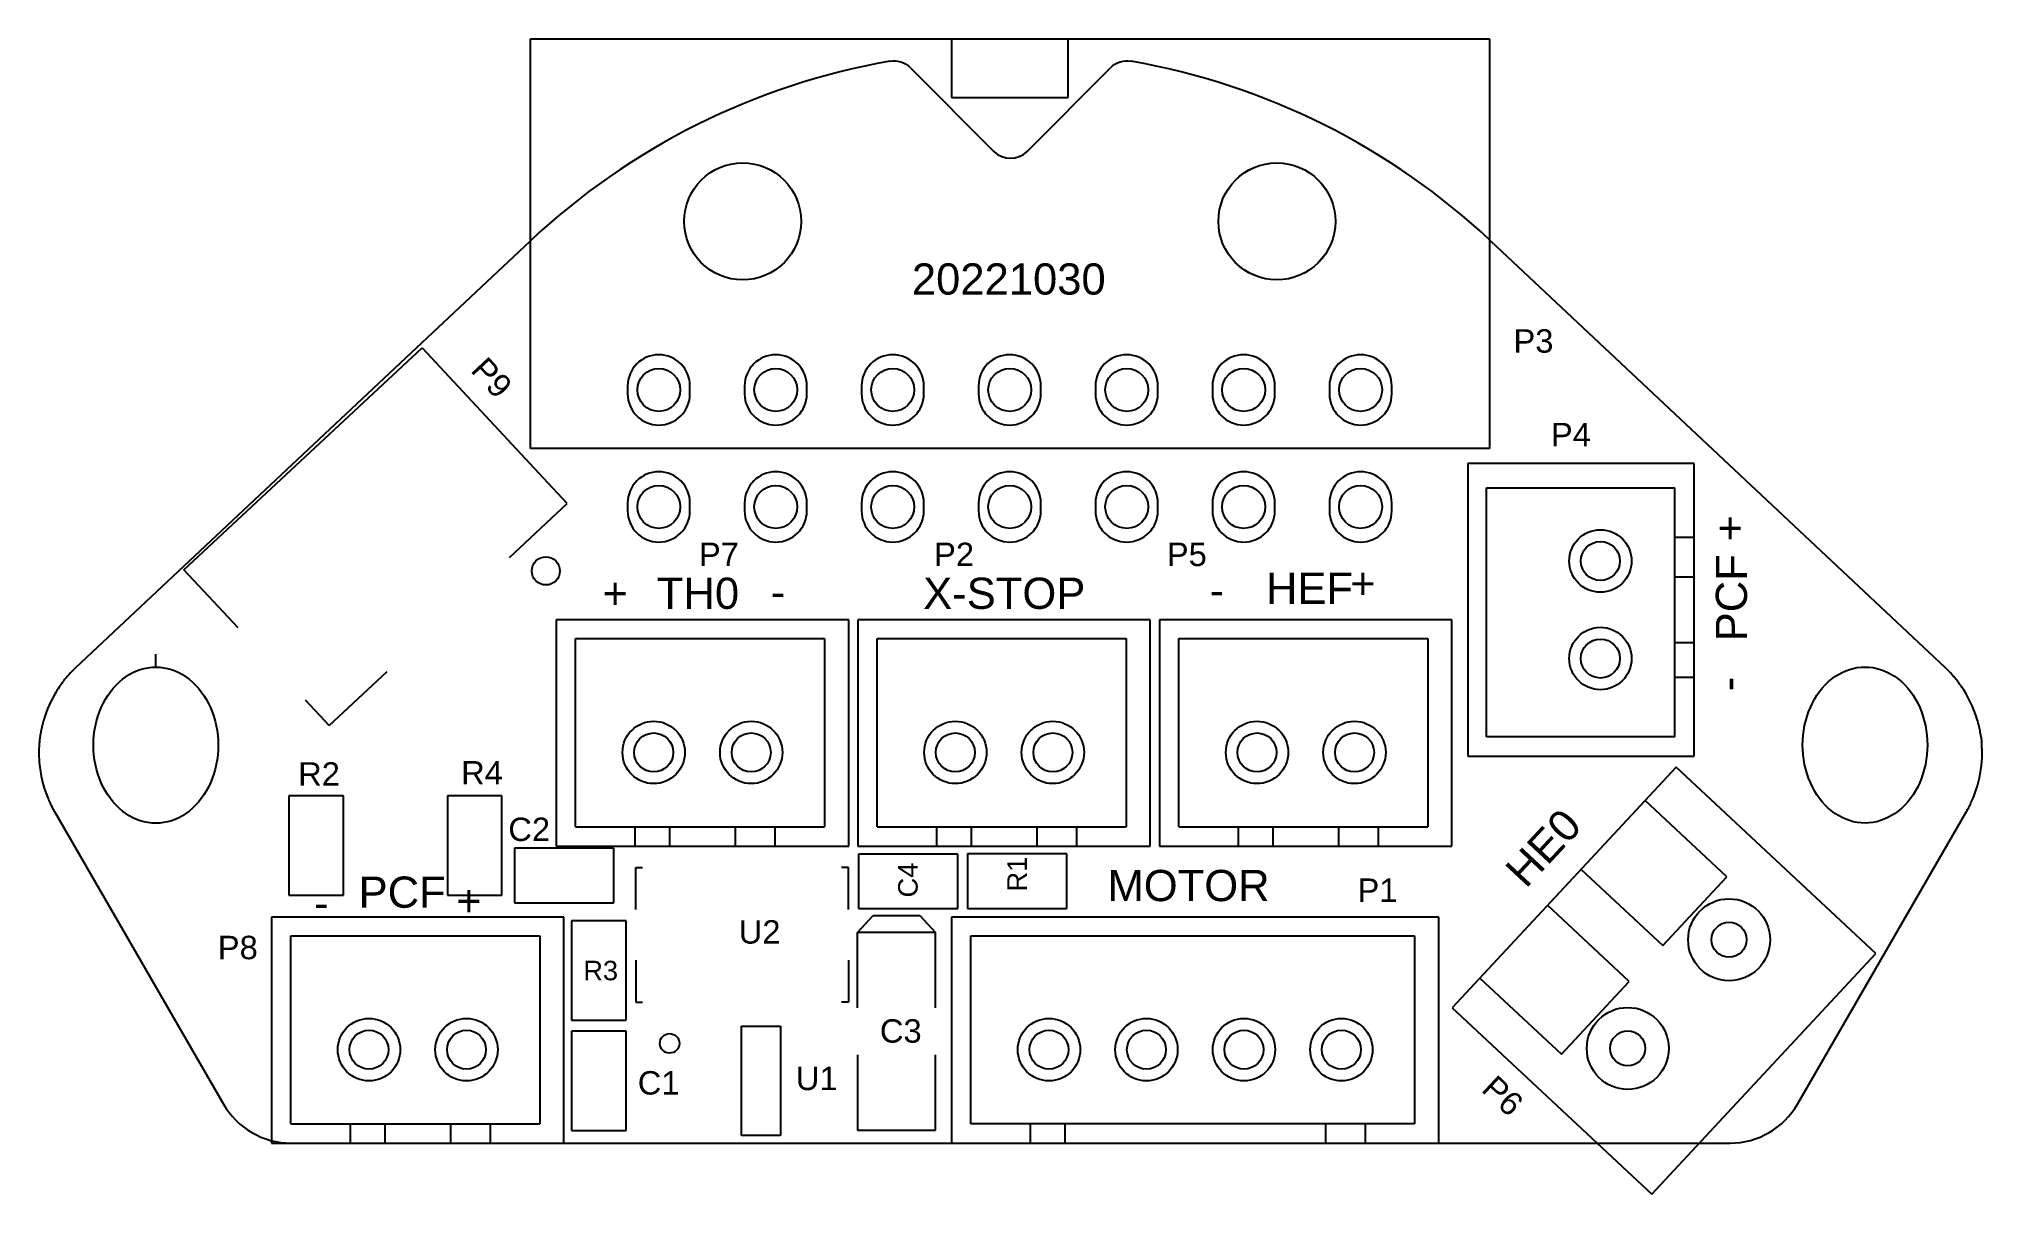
# Model space of a CAD drawing. Extents: x -3 to 46.8, y -11.5 to 18.1.
import ezdxf

# ---------------------------------------------------------------- set-up
doc = ezdxf.new("R2010")
doc.units = 0
doc.header["$MEASUREMENT"] = 0
doc.layers.get('0').update_dxf_attribs({"linetype": 'CONTINUOUS'})
doc.layers.add('MULTILAYER', color=9, linetype='CONTINUOUS')
doc.layers.add('PADHOLELAYER', color=156, linetype='CONTINUOUS')
doc.styles.add('ARIAL', font='txt', dxfattribs={"height": 0.2})

# ---------------------------------------------------------------- blocks, each defined once
blk = doc.blocks.new('*U9191')
at = {"layer": 'MULTILAYER', "color": 9}
blk.add_circle((-2.151634, 4.32054), 1.499997, dxfattribs=at)
blk = doc.blocks.new('*U9393')
at = {"layer": 'PADHOLELAYER', "color": 156}
blk.add_circle((-2.151634, 4.32054), 1.499997, dxfattribs=at)
blk = doc.blocks.new('*U9595')
at = {"layer": 'MULTILAYER', "color": 9}
blk.add_circle((-15.851886, 4.32054), 1.499997, dxfattribs=at)
blk = doc.blocks.new('*U9797')
at = {"layer": 'PADHOLELAYER', "color": 156}
blk.add_circle((-15.851886, 4.32054), 1.499997, dxfattribs=at)

msp = doc.modelspace()

# ---------------------------------------------------------------- linework, layer by layer
for p, q in [((9.609, 7.607), (9.609, 18.107)), ((9.609, 18.107), (34.203, 18.107)), ((20.403, 18.108), (20.403, 16.608)), ((23.403, 16.608), (23.403, 18.108)), ((34.203, 18.107), (34.203, 7.607)), ((19.355, 17.365), (21.496, 15.224)), ((22.344, 15.224), (24.485, 17.365)), ((20.403, 16.608), (23.403, 16.608)), ((-2.053, 1.988), (9.602, 12.926)), ((34.238, 12.926), (45.893, 1.988)), ((0.722, 4.496), (6.829, 10.191)), ((6.829, 10.191), (8.215, 8.704)), ((12.1, 9.208), (12.1, 9.008)), ((13.7, 9.008), (13.7, 9.208)), ((15.1, 9.208), (15.1, 9.008)), ((16.7, 9.008), (16.7, 9.208)), ((18.1, 9.208), (18.1, 9.008)), ((19.7, 9.008), (19.7, 9.208)), ((21.1, 9.208), (21.1, 9.008)), ((22.7, 9.008), (22.7, 9.208)), ((24.1, 9.208), (24.1, 9.008)), ((25.7, 9.008), (25.7, 9.208)), ((27.1, 9.208), (27.1, 9.008)), ((28.7, 9.008), (28.7, 9.208)), ((30.1, 9.208), (30.1, 9.008)), ((31.7, 9.008), (31.7, 9.208)), ((8.215, 8.704), (9.947, 6.847)), ((34.203, 7.607), (9.609, 7.607)), ((39.45, 7.222), (33.65, 7.222)), ((33.65, 7.222), (33.65, -0.278)), ((39.45, -0.278), (39.45, 7.222)), ((10.553, 6.197), (9.947, 6.847)), ((34.129, 0.217), (34.129, 6.6)), ((34.129, 6.6), (38.955, 6.6)), ((38.955, 0.217), (38.955, 6.6)), ((9.067, 4.811), (10.553, 6.197)), ((12.1, 6.208), (12.1, 6.008)), ((13.7, 6.008), (13.7, 6.208)), ((15.1, 6.208), (15.1, 6.008)), ((16.7, 6.008), (16.7, 6.208)), ((18.1, 6.208), (18.1, 6.008)), ((19.7, 6.008), (19.7, 6.208)), ((21.1, 6.208), (21.1, 6.008)), ((22.7, 6.008), (22.7, 6.208)), ((24.1, 6.208), (24.1, 6.008)), ((25.7, 6.008), (25.7, 6.208)), ((27.1, 6.208), (27.1, 6.008)), ((28.7, 6.008), (28.7, 6.208)), ((30.1, 6.208), (30.1, 6.008)), ((31.7, 6.008), (31.7, 6.208)), ((38.955, 5.33), (39.45, 5.33)), ((2.108, 3.01), (0.722, 4.496)), ((38.955, 4.314), (39.45, 4.314)), ((10.27, 3.214), (10.27, -2.586)), ((17.77, 3.214), (10.27, 3.214)), ((17.77, -2.586), (17.77, 3.214)), ((18.006, 3.214), (18.006, -2.586)), ((25.506, 3.214), (18.006, 3.214)), ((25.506, -2.586), (25.506, 3.214)), ((25.743, 3.214), (25.743, -2.586)), ((33.243, 3.214), (25.743, 3.214)), ((33.243, -2.586), (33.243, 3.214)), ((10.764, -2.091), (10.764, 2.735)), ((10.764, 2.735), (17.147, 2.735)), ((17.147, 2.735), (17.147, -2.091)), ((18.501, -2.091), (18.501, 2.735)), ((18.501, 2.735), (24.884, 2.735)), ((24.884, 2.735), (24.884, -2.091)), ((26.238, -2.091), (26.238, 2.735)), ((26.238, 2.735), (32.621, 2.735)), ((32.621, 2.735), (32.621, -2.091)), ((38.955, 2.63), (39.45, 2.63)), ((-0.201, 1.984), (-0.1, 1.996)), ((-0.1, 1.996), (0, 2)), ((0, 2), (0, 2.332)), ((0, 2), (0.1, 1.996)), ((0.1, 1.996), (0.201, 1.984)), ((43.635, 1.988), (43.735, 2)), ((43.735, 2), (43.836, 2.004)), ((43.836, 2.004), (43.936, 2)), ((43.936, 2), (44.036, 1.988)), ((-1.095, 1.458), (-1.02, 1.541)), ((-1.02, 1.541), (-0.94, 1.618)), ((-0.94, 1.618), (-0.857, 1.689)), ((-0.857, 1.689), (-0.771, 1.753)), ((-0.771, 1.753), (-0.681, 1.81)), ((-0.681, 1.81), (-0.589, 1.86)), ((-0.589, 1.86), (-0.494, 1.902)), ((-0.494, 1.902), (-0.398, 1.937)), ((-0.398, 1.937), (-0.3, 1.965)), ((-0.3, 1.965), (-0.201, 1.984)), ((0.201, 1.984), (0.3, 1.965)), ((0.3, 1.965), (0.398, 1.937)), ((0.398, 1.937), (0.494, 1.902)), ((0.494, 1.902), (0.589, 1.86)), ((0.589, 1.86), (0.681, 1.81)), ((0.681, 1.81), (0.771, 1.753)), ((0.771, 1.753), (0.857, 1.689)), ((0.857, 1.689), (0.94, 1.618)), ((0.94, 1.618), (1.02, 1.541)), ((1.02, 1.541), (1.095, 1.458)), ((4.446, 0.502), (5.933, 1.888)), ((38.955, 1.741), (39.45, 1.741)), ((42.74, 1.462), (42.816, 1.545)), ((42.816, 1.545), (42.895, 1.622)), ((42.895, 1.622), (42.978, 1.693)), ((42.978, 1.693), (43.065, 1.757)), ((43.065, 1.757), (43.154, 1.814)), ((43.154, 1.814), (43.247, 1.864)), ((43.247, 1.864), (43.341, 1.906)), ((43.341, 1.906), (43.438, 1.941)), ((43.438, 1.941), (43.536, 1.969)), ((43.536, 1.969), (43.635, 1.988)), ((44.036, 1.988), (44.135, 1.969)), ((44.135, 1.969), (44.234, 1.941)), ((44.234, 1.941), (44.33, 1.906)), ((44.33, 1.906), (44.425, 1.864)), ((44.425, 1.864), (44.517, 1.814)), ((44.517, 1.814), (44.606, 1.757)), ((44.606, 1.757), (44.693, 1.693)), ((44.693, 1.693), (44.776, 1.622)), ((44.776, 1.622), (44.856, 1.545)), ((44.856, 1.545), (44.931, 1.462)), ((46.071, 1.806), (46.073, 1.803)), ((-1.402, 0.964), (-1.351, 1.072)), ((-1.351, 1.072), (-1.294, 1.176)), ((-1.294, 1.176), (-1.233, 1.275)), ((-1.233, 1.275), (-1.166, 1.369)), ((-1.166, 1.369), (-1.095, 1.458)), ((1.095, 1.458), (1.166, 1.369)), ((1.166, 1.369), (1.233, 1.275)), ((1.233, 1.275), (1.294, 1.176)), ((1.294, 1.176), (1.351, 1.072)), ((1.351, 1.072), (1.402, 0.964)), ((4.446, 0.502), (3.84, 1.152)), ((42.434, 0.968), (42.485, 1.076)), ((42.485, 1.076), (42.541, 1.18)), ((42.541, 1.18), (42.603, 1.279)), ((42.603, 1.279), (42.669, 1.373)), ((42.669, 1.373), (42.74, 1.462)), ((44.931, 1.462), (45.002, 1.373)), ((45.002, 1.373), (45.068, 1.279)), ((45.068, 1.279), (45.13, 1.18)), ((45.13, 1.18), (45.187, 1.076)), ((45.187, 1.076), (45.238, 0.968)), ((-1.55, 0.497), (-1.522, 0.618)), ((-1.522, 0.618), (-1.488, 0.736)), ((-1.488, 0.736), (-1.448, 0.852)), ((-1.448, 0.852), (-1.402, 0.964)), ((1.402, 0.964), (1.448, 0.852)), ((1.448, 0.852), (1.488, 0.736)), ((1.488, 0.736), (1.522, 0.618)), ((1.522, 0.618), (1.55, 0.497)), ((42.264, 0.379), (42.286, 0.501)), ((42.286, 0.501), (42.314, 0.622)), ((42.314, 0.622), (42.348, 0.74)), ((42.348, 0.74), (42.388, 0.856)), ((42.388, 0.856), (42.434, 0.968)), ((45.238, 0.968), (45.283, 0.856)), ((45.283, 0.856), (45.323, 0.74)), ((45.323, 0.74), (45.357, 0.622)), ((45.357, 0.622), (45.385, 0.501)), ((45.385, 0.501), (45.407, 0.379)), ((-2.981, 0.135), (-2.981, 0.141)), ((-1.6, 0), (-1.597, 0.126)), ((-1.597, -0.126), (-1.6, 0)), ((-1.597, 0.126), (-1.587, 0.251)), ((-1.587, 0.251), (-1.572, 0.375)), ((-1.572, 0.375), (-1.55, 0.497)), ((1.55, 0.497), (1.572, 0.375)), ((1.572, 0.375), (1.587, 0.251)), ((1.587, 0.251), (1.597, 0.126)), ((1.597, 0.126), (1.6, 0)), ((1.6, 0), (1.597, -0.126)), ((38.955, 0.217), (34.129, 0.217)), ((42.236, 0.004), (42.239, 0.13)), ((42.239, -0.122), (42.236, 0.004)), ((42.239, 0.13), (42.248, 0.255)), ((42.248, 0.255), (42.264, 0.379)), ((45.407, 0.379), (45.423, 0.255)), ((45.423, 0.255), (45.432, 0.13)), ((45.432, 0.13), (45.436, 0.004)), ((45.436, 0.004), (45.432, -0.122)), ((46.812, 0.205), (46.826, 0.09)), ((46.826, 0.09), (46.827, 0.084)), ((-1.587, -0.251), (-1.597, -0.126)), ((-1.572, -0.375), (-1.587, -0.251)), ((-1.55, -0.497), (-1.572, -0.375)), ((-1.522, -0.618), (-1.55, -0.497)), ((1.55, -0.497), (1.522, -0.618)), ((1.572, -0.375), (1.55, -0.497)), ((1.587, -0.251), (1.572, -0.375)), ((1.597, -0.126), (1.587, -0.251)), ((33.65, -0.278), (39.45, -0.278)), ((42.248, -0.247), (42.239, -0.122)), ((42.264, -0.371), (42.248, -0.247)), ((42.286, -0.493), (42.264, -0.371)), ((42.314, -0.614), (42.286, -0.493)), ((45.385, -0.493), (45.357, -0.614)), ((45.407, -0.371), (45.385, -0.493)), ((45.423, -0.247), (45.407, -0.371)), ((45.432, -0.122), (45.423, -0.247)), ((-1.488, -0.736), (-1.522, -0.618)), ((-1.448, -0.852), (-1.488, -0.736)), ((-1.402, -0.964), (-1.448, -0.852)), ((-1.351, -1.072), (-1.402, -0.964)), ((1.402, -0.964), (1.351, -1.072)), ((1.448, -0.852), (1.402, -0.964)), ((1.488, -0.736), (1.448, -0.852)), ((1.522, -0.618), (1.488, -0.736)), ((38.993, -0.565), (33.244, -6.73)), ((44.113, -5.339), (38.993, -0.565)), ((42.348, -0.732), (42.314, -0.614)), ((42.388, -0.848), (42.348, -0.732)), ((42.434, -0.959), (42.388, -0.848)), ((42.485, -1.068), (42.434, -0.959)), ((45.238, -0.959), (45.187, -1.068)), ((45.283, -0.848), (45.238, -0.959)), ((45.323, -0.732), (45.283, -0.848)), ((45.357, -0.614), (45.323, -0.732)), ((-1.294, -1.176), (-1.351, -1.072)), ((-1.233, -1.275), (-1.294, -1.176)), ((-1.166, -1.369), (-1.233, -1.275)), ((-1.095, -1.458), (-1.166, -1.369)), ((-1.02, -1.541), (-1.095, -1.458)), ((1.095, -1.458), (1.02, -1.541)), ((1.166, -1.369), (1.095, -1.458)), ((1.233, -1.275), (1.166, -1.369)), ((1.294, -1.176), (1.233, -1.275)), ((1.351, -1.072), (1.294, -1.176)), ((4.814, -1.299), (3.414, -1.299)), ((3.414, -1.299), (3.414, -3.849)), ((4.814, -3.849), (4.814, -1.299)), ((8.878, -1.299), (7.478, -1.299)), ((7.478, -1.299), (7.478, -3.849)), ((8.878, -3.849), (8.878, -1.299)), ((40.293, -3.372), (38.198, -1.418)), ((42.541, -1.172), (42.485, -1.068)), ((42.603, -1.271), (42.541, -1.172)), ((42.669, -1.365), (42.603, -1.271)), ((42.74, -1.454), (42.669, -1.365)), ((42.816, -1.537), (42.74, -1.454)), ((44.931, -1.454), (44.856, -1.537)), ((45.002, -1.365), (44.931, -1.454)), ((45.068, -1.271), (45.002, -1.365)), ((45.13, -1.172), (45.068, -1.271)), ((45.187, -1.068), (45.13, -1.172)), ((-2.6, -1.697), (-2.598, -1.7)), ((-2.598, -1.7), (1.732, -9.2)), ((-0.94, -1.618), (-1.02, -1.541)), ((-0.857, -1.689), (-0.94, -1.618)), ((-0.771, -1.753), (-0.857, -1.689)), ((-0.681, -1.81), (-0.771, -1.753)), ((-0.589, -1.86), (-0.681, -1.81)), ((-0.494, -1.902), (-0.589, -1.86)), ((-0.398, -1.937), (-0.494, -1.902)), ((-0.3, -1.965), (-0.398, -1.937)), ((-0.201, -1.984), (-0.3, -1.965)), ((-0.1, -1.996), (-0.201, -1.984)), ((0.201, -1.984), (0.1, -1.996)), ((0.3, -1.965), (0.201, -1.984)), ((0.398, -1.937), (0.3, -1.965)), ((0.494, -1.902), (0.398, -1.937)), ((0.589, -1.86), (0.494, -1.902)), ((0.681, -1.81), (0.589, -1.86)), ((0.771, -1.753), (0.681, -1.81)), ((0.857, -1.689), (0.771, -1.753)), ((0.94, -1.618), (0.857, -1.689)), ((1.02, -1.541), (0.94, -1.618)), ((42.108, -9.2), (46.438, -1.7)), ((42.895, -1.614), (42.816, -1.537)), ((42.978, -1.685), (42.895, -1.614)), ((43.065, -1.749), (42.978, -1.685)), ((43.154, -1.806), (43.065, -1.749)), ((43.247, -1.856), (43.154, -1.806)), ((43.341, -1.898), (43.247, -1.856)), ((43.438, -1.933), (43.341, -1.898)), ((43.536, -1.961), (43.438, -1.933)), ((43.635, -1.98), (43.536, -1.961)), ((43.735, -1.992), (43.635, -1.98)), ((43.836, -1.996), (43.735, -1.992)), ((43.936, -1.992), (43.836, -1.996)), ((44.036, -1.98), (43.936, -1.992)), ((44.135, -1.961), (44.036, -1.98)), ((44.234, -1.933), (44.135, -1.961)), ((44.33, -1.898), (44.234, -1.933)), ((44.425, -1.856), (44.33, -1.898)), ((44.517, -1.806), (44.425, -1.856)), ((44.606, -1.749), (44.517, -1.806)), ((44.693, -1.685), (44.606, -1.749)), ((44.776, -1.614), (44.693, -1.685)), ((44.856, -1.537), (44.776, -1.614)), ((0, -2), (-0.1, -1.996)), ((0.1, -1.996), (0, -2)), ((10.764, -2.091), (17.147, -2.091)), ((12.289, -2.091), (12.289, -2.586)), ((13.178, -2.091), (13.178, -2.586)), ((14.862, -2.091), (14.862, -2.586)), ((15.878, -2.091), (15.878, -2.586)), ((18.501, -2.091), (24.884, -2.091)), ((20.025, -2.091), (20.025, -2.586)), ((20.914, -2.091), (20.914, -2.586)), ((22.598, -2.091), (22.598, -2.586)), ((23.614, -2.091), (23.614, -2.586)), ((26.238, -2.091), (32.621, -2.091)), ((27.762, -2.091), (27.762, -2.586)), ((28.651, -2.091), (28.651, -2.586)), ((30.335, -2.091), (30.335, -2.586)), ((31.351, -2.091), (31.351, -2.586)), ((9.199, -2.644), (9.199, -4.044)), ((11.749, -2.644), (9.199, -2.644)), ((10.27, -2.586), (17.77, -2.586)), ((11.749, -4.044), (11.749, -2.644)), ((18.006, -2.586), (25.506, -2.586)), ((18.019, -2.79), (18.019, -4.19)), ((20.569, -2.79), (18.019, -2.79)), ((20.569, -4.19), (20.569, -2.79)), ((20.817, -2.785), (20.817, -4.185)), ((23.367, -2.785), (20.817, -2.785)), ((23.367, -4.185), (23.367, -2.785)), ((25.743, -2.586), (33.243, -2.586)), ((12.311, -4.21), (12.311, -3.135)), ((12.311, -3.135), (12.486, -3.135)), ((17.761, -3.135), (17.586, -3.135)), ((17.761, -4.21), (17.761, -3.135)), ((36.552, -3.183), (38.647, -5.137)), ((38.647, -5.137), (40.293, -3.372)), ((3.414, -3.849), (4.814, -3.849)), ((7.478, -3.849), (8.878, -3.849)), ((2.968, -4.406), (2.968, -10.206)), ((10.468, -4.406), (2.968, -4.406)), ((9.199, -4.044), (11.749, -4.044)), ((10.468, -10.206), (10.468, -4.406)), ((17.996, -4.799), (18.398, -4.363)), ((18.019, -4.19), (20.569, -4.19)), ((18.398, -4.363), (19.598, -4.363)), ((19.598, -4.363), (20, -4.799)), ((32.907, -4.406), (20.407, -4.406)), ((20.407, -4.406), (20.407, -10.206)), ((20.817, -4.185), (23.367, -4.185)), ((32.907, -10.206), (32.907, -4.406)), ((37.79, -6.057), (35.694, -4.103)), ((3.462, -9.711), (3.462, -4.885)), ((3.462, -4.885), (9.845, -4.885)), ((9.845, -4.885), (9.845, -9.711)), ((12.061, -4.502), (10.661, -4.502)), ((10.661, -4.502), (10.661, -7.052)), ((12.061, -7.052), (12.061, -4.502)), ((17.996, -6.736), (17.996, -4.799)), ((20, -4.799), (17.996, -4.799)), ((20, -6.736), (20, -4.799)), ((20.901, -9.711), (20.901, -4.885)), ((20.901, -4.885), (32.284, -4.885)), ((32.284, -4.885), (32.284, -9.711)), ((38.37, -11.509), (44.113, -5.339)), ((12.311, -5.51), (12.311, -6.585)), ((17.761, -5.51), (17.761, -6.585)), ((33.954, -5.969), (36.049, -7.923)), ((36.049, -7.923), (37.79, -6.057)), ((12.311, -6.585), (12.486, -6.585)), ((17.761, -6.585), (17.586, -6.585)), ((33.244, -6.73), (38.37, -11.509)), ((10.661, -7.052), (12.061, -7.052)), ((12.061, -7.332), (10.661, -7.332)), ((10.661, -7.332), (10.661, -9.882)), ((12.061, -9.882), (12.061, -7.332)), ((15.019, -7.207), (16.019, -7.207)), ((15.019, -10.007), (15.019, -7.207)), ((16.019, -7.207), (16.019, -10.007)), ((17.996, -7.936), (17.996, -9.873)), ((20, -9.873), (20, -7.936)), ((3.462, -9.711), (9.845, -9.711)), ((4.987, -9.711), (4.987, -10.206)), ((5.876, -9.711), (5.876, -10.206)), ((7.56, -9.711), (7.56, -10.206)), ((8.576, -9.711), (8.576, -10.206)), ((10.661, -9.882), (12.061, -9.882)), ((17.996, -9.873), (20, -9.873)), ((32.284, -9.711), (20.901, -9.711)), ((22.426, -9.711), (22.426, -10.206)), ((23.315, -9.711), (23.315, -10.206)), ((29.999, -9.711), (29.999, -10.206)), ((31.015, -9.711), (31.015, -10.206)), ((2.968, -10.206), (10.468, -10.206)), ((3.464, -10.2), (40.376, -10.2)), ((16.019, -10.007), (15.019, -10.007)), ((20.407, -10.206), (32.907, -10.206))]:
    msp.add_line(p, q)
for centre, radius in [((15.051, 13.428), 1.5), ((28.752, 13.428), 1.5), ((12.9, 9.108), 0.55), ((15.9, 9.108), 0.55), ((18.9, 9.108), 0.55), ((21.9, 9.108), 0.55), ((24.9, 9.108), 0.55), ((27.9, 9.108), 0.55), ((30.9, 9.108), 0.55), ((12.9, 6.108), 0.55), ((15.9, 6.108), 0.55), ((18.9, 6.108), 0.55), ((21.9, 6.108), 0.55), ((24.9, 6.108), 0.55), ((27.9, 6.108), 0.55), ((30.9, 6.108), 0.55), ((37.05, 4.722), 0.8), ((37.05, 4.722), 0.5), ((10.003, 4.468), 0.361), ((37.05, 2.222), 0.8), ((37.05, 2.222), 0.5), ((12.77, -0.186), 0.8), ((15.27, -0.186), 0.8), ((20.506, -0.186), 0.8), ((23.006, -0.186), 0.8), ((28.243, -0.186), 0.8), ((30.743, -0.186), 0.8), ((12.77, -0.186), 0.5), ((15.27, -0.186), 0.5), ((20.506, -0.186), 0.5), ((23.006, -0.186), 0.5), ((28.243, -0.186), 0.5), ((30.743, -0.186), 0.5), ((40.35, -4.988), 1.05), ((40.35, -4.988), 0.45), ((37.751, -7.774), 1.05), ((5.468, -7.806), 0.8), ((5.468, -7.806), 0.5), ((7.968, -7.806), 0.8), ((7.968, -7.806), 0.5), ((13.177, -7.645), 0.251), ((22.907, -7.806), 0.8), ((22.907, -7.806), 0.5), ((25.407, -7.806), 0.8), ((25.407, -7.806), 0.5), ((27.907, -7.806), 0.8), ((27.907, -7.806), 0.5), ((30.407, -7.806), 0.8), ((30.407, -7.806), 0.5), ((37.751, -7.774), 0.45)]:
    msp.add_circle(centre, radius)
for centre, radius, start, end in [((21.92, -0.2), 18, 99.8939, 133.1811), ((18.93, 16.941), 0.6, 45, 99.8939), ((24.91, 16.941), 0.6, 80.1061, 135), ((21.92, -0.2), 18, 46.8189, 80.1061), ((21.92, 15.649), 0.6, 225, 315), ((12.9, 9.208), 0.8, 0, 180), ((15.9, 9.208), 0.8, 0, 180), ((18.9, 9.208), 0.8, 0, 180), ((21.9, 9.208), 0.8, 0, 180), ((24.9, 9.208), 0.8, 0, 180), ((27.9, 9.208), 0.8, 0, 180), ((30.9, 9.208), 0.8, 0, 180), ((12.9, 9.008), 0.8, 180, 0), ((15.9, 9.008), 0.8, 180, 0), ((18.9, 9.008), 0.8, 180, 0), ((21.9, 9.008), 0.8, 180, 0), ((24.9, 9.008), 0.8, 180, 0), ((27.9, 9.008), 0.8, 180, 0), ((30.9, 9.008), 0.8, 180, 0), ((12.9, 6.208), 0.8, 0, 180), ((15.9, 6.208), 0.8, 0, 180), ((18.9, 6.208), 0.8, 0, 180), ((21.9, 6.208), 0.8, 0, 180), ((24.9, 6.208), 0.8, 0, 180), ((27.9, 6.208), 0.8, 0, 180), ((30.9, 6.208), 0.8, 0, 180), ((12.9, 6.008), 0.8, 180, 0), ((15.9, 6.008), 0.8, 180, 0), ((18.9, 6.008), 0.8, 180, 0), ((21.9, 6.008), 0.8, 180, 0), ((24.9, 6.008), 0.8, 180, 0), ((27.9, 6.008), 0.8, 180, 0), ((30.9, 6.008), 0.8, 180, 0), ((-0.008, -0.188), 2.986, 142.9003, 145.8631), ((-0.032, -0.169), 2.956, 140.3752, 142.8997), ((-0.055, -0.15), 2.926, 138.043, 140.3752), ((0, -0.2), 3, 133.1811, 138.0405), ((43.84, -0.2), 3, 41.9609, 46.8187), ((43.898, -0.148), 2.922, 39.6402, 41.8834), ((43.875, -0.167), 2.952, 37.1969, 39.6393), ((43.851, -0.185), 2.982, 34.3761, 37.1967), ((43.8, -0.218), 3.043, 16.752, 34.3453), ((0.039, -0.217), 3.041, 149.8891, 165.6991), ((0.018, -0.205), 3.017, 145.8642, 149.892), ((-0.014, -0.202), 2.986, 165.724, 168.6506), ((43.829, -0.209), 3.012, 13.0893, 16.7518), ((-0.048, -0.193), 2.951, 175.8646, 178.3073), ((-0.078, -0.191), 2.921, 173.5837, 175.8648), ((-0.073, -0.192), 2.927, 171.175, 173.4698), ((-0.043, -0.196), 2.956, 168.6509, 171.1746), ((43.859, -0.202), 2.981, 10.2666, 13.0876), ((43.889, -0.197), 2.951, 7.8239, 10.2666), ((43.913, -0.193), 2.927, 3.1339, 5.4287), ((-0.018, -0.194), 2.981, 178.3079, 181.1288), ((0.012, -0.193), 3.012, 181.1298, 184.7922), ((0.043, -0.191), 3.043, 184.7923, 202.3852), ((43.799, -0.191), 3.041, 341.8482, 357.6585), ((43.883, -0.194), 2.956, 0.6104, 3.1342), ((43.853, -0.195), 2.986, 357.6837, 0.6103), ((-0.014, -0.213), 2.982, 202.4167, 205.2372), ((-0.041, -0.225), 2.952, 205.2373, 207.6796), ((43.878, -0.223), 2.956, 332.3346, 334.8591), ((43.85, -0.211), 2.986, 334.8593, 337.8222), ((43.822, -0.199), 3.017, 337.8233, 341.8512), ((-0.067, -0.239), 2.922, 207.6795, 209.9226), ((43.905, -0.237), 2.925, 330.001, 332.3333), ((3.464, -8.2), 2, 210, 270), ((40.376, -8.2), 2, 270, 330)]:
    msp.add_arc(centre, radius, start, end)

# ---------------------------------------------------------------- block references
for name in ['*U9595', '*U9797', '*U9191', '*U9393']:
    msp.add_blockref(name, (30.903, 9.108))

# ---------------------------------------------------------------- texts
at = {"style": 'ARIAL'}
for s, height, p in [('20221030', 0.8, (19.39, 11.552)), ('P3', 0.6, (34.82, 10.063)), ('P4', 0.6, (35.78, 7.663)), ('+', 0.8, (40.05, 5.172)), ('P7', 0.6, (13.93, 4.593)), ('P2', 0.6, (19.96, 4.593)), ('P5', 0.6, (25.93, 4.593)), ('+', 0.8, (11.453, 3.495)), ('TH0', 0.8, (12.85, 3.495)), ('X-STOP', 0.8, (19.68, 3.495)), ('HEF', 0.8, (28.471, 3.622)), ('+', 0.8, (30.63, 3.749)), ('-', 0.8, (15.771, 3.534)), ('-', 0.8, (27.026, 3.577)), ('R2', 0.6, (3.65, -1.037)), ('R4', 0.6, (7.83, -1.007)), ('C2', 0.6, (9.04, -2.457)), ('PCF', 0.8, (5.2, -4.168)), ('MOTOR', 0.8, (24.407, -3.998)), ('P1', 0.6, (30.82, -4.017)), ('+', 0.8, (7.7, -4.388)), ('-', 0.8, (4.06, -4.44)), ('U2', 0.6, (14.95, -5.087)), ('P8', 0.6, (1.59, -5.487)), ('R3', 0.5, (10.963, -6.027)), ('C3', 0.6, (18.57, -7.627)), ('C1', 0.6, (12.36, -8.957)), ('U1', 0.6, (16.414, -8.842))]:
    msp.add_text(s, height=height, dxfattribs=at).set_placement(p)
for s, height, rotation, p in [('P9', 0.6, 313, (8.049, 9.593)), ('PCF', 0.8, 90, (40.81, 2.662)), ('-', 0.8, 90, (40.722, 1.382)), ('HE0', 0.8, 47, (35.135, -3.696)), ('R1', 0.5, 90, (22.339, -3.751)), ('C4', 0.5, 90, (19.539, -3.904)), ('P6', 0.6, 317, (33.969, -8.856))]:
    msp.add_text(s, height=height, rotation=rotation, dxfattribs=at).set_placement(p)

doc.saveas('drawing.dxf')
